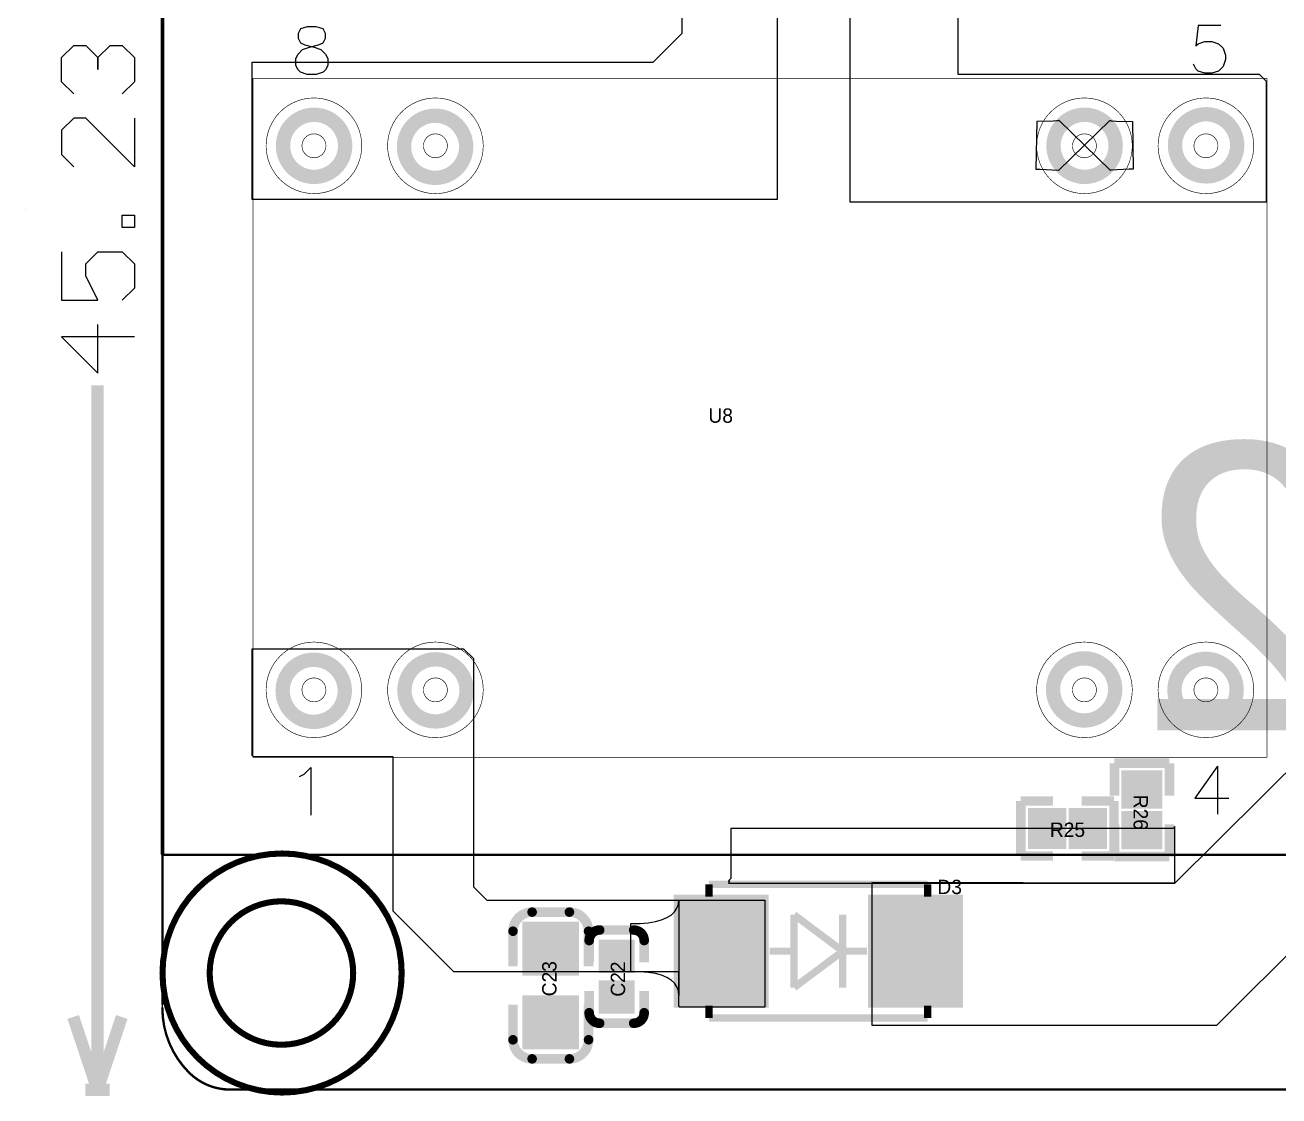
# Model space of a CAD drawing. Header units: millimetres. Extents: x -73.5 to 21.8, y -0.8 to 75.3.
# Drawn here: x -68.17 to -41.96, y -0.16 to 22.24 of the extents above; entities that cross this region are included whole.
import ezdxf

# ---------------------------------------------------------------- set-up
doc = ezdxf.new("R2010")
doc.units = ezdxf.units.MM
for name, color, linetype in [('BottomLayer', 5, 'Continuous'), ('BottomOverlay', 54, 'Continuous'), ('BottomSolder', 6, 'Continuous'), ('KeepOutLayer', 6, 'Continuous'), ('MidLayer1', 16, 'Continuous'), ('MidLayer2', 76, 'Continuous'), ('MultiLayer', 9, 'Continuous'), ('TopLayer', 1, 'Continuous'), ('TopOverlay', 2, 'Continuous'), ('TopPaste', 8, 'Continuous'), ('TopSolder', 216, 'Continuous')]:
    doc.layers.add(name, color=color, linetype=linetype)

msp = doc.modelspace()

# ---------------------------------------------------------------- linework, layer by layer
at = {"layer": 'BottomLayer'}
for p, q in [((-65.329, 22.962), (-65.329, 4.902)), ((-68.174, 18.39), (-68.174, 18.39)), ((-65.329, 4.902), (-40.056, 4.902))]:
    msp.add_line(p, q, dxfattribs=at)
at = {"layer": 'BottomLayer', "const_width": 0.25}
for points in [[(-62.756, 19.715, 1), (-61.506, 19.715, 1)], [(-46.646, 19.715, 1), (-45.396, 19.715, 1)], [(-44.106, 19.725, 1), (-42.856, 19.725, 1)], [(-60.226, 19.695, 1), (-58.976, 19.695, 1)], [(-62.764, 8.316, 1), (-61.514, 8.316, 1)], [(-60.216, 8.325, 1), (-58.966, 8.325, 1)], [(-46.656, 8.345, 1), (-45.406, 8.345, 1)], [(-44.116, 8.335, 1), (-42.866, 8.335, 1)]]:
    msp.add_lwpolyline(points, format="xyb", close=True, dxfattribs=at)
at = {"layer": 'BottomSolder', "const_width": 0.3}
for points in [[(-62.781, 19.715, 1), (-61.481, 19.715, 1)], [(-60.251, 19.695, 1), (-58.951, 19.695, 1)], [(-46.671, 19.715, 1), (-45.371, 19.715, 1)], [(-44.131, 19.725, 1), (-42.831, 19.725, 1)], [(-62.789, 8.316, 1), (-61.489, 8.316, 1)], [(-60.241, 8.325, 1), (-58.941, 8.325, 1)], [(-46.681, 8.345, 1), (-45.381, 8.345, 1)], [(-44.141, 8.335, 1), (-42.841, 8.335, 1)]]:
    msp.add_lwpolyline(points, format="xyb", close=True, dxfattribs=at)
at = {"layer": 'KeepOutLayer'}
for points, const_width in [([(-65.303, 1.753), (-65.303, 43.078)], 0.05), ([(-65.303, 1.679), (-65.303, 1.753)], 0.0254), ([(-63.932, -0.025), (-1.727, -0.025)], 0.05), ([(-63.886, -0.025), (-63.754, -0.025)], 0.0254)]:
    msp.add_lwpolyline(points, dxfattribs=dict(at, const_width=const_width))
for points, const_width in [([(-61.314, 2.413, 1), (-64.314, 2.413, 1)], 0.127), ([(-64.346, 2.413, 1), (-64.282, 2.413, 1)], 0.0635), ([(-61.346, 2.413, 1), (-61.282, 2.413, 1)], 0.0635), ([(-65.316, 1.679, 1), (-65.291, 1.679, 1)], 0.025), ([(-64.757, 0.33, 1), (-64.732, 0.33, 1)], 0.025), ([(-64.757, 0.33, 1), (-64.732, 0.33, 1)], 0.025), ([(-63.899, -0.025, 1), (-63.874, -0.025, 1)], 0.025)]:
    msp.add_lwpolyline(points, format="xyb", close=True, dxfattribs=dict(at, const_width=const_width))
at = {"layer": 'KeepOutLayer', "const_width": 0.05}
for points in [[(-64.745, 0.33, -0.198912), (-65.303, 1.679)], [(-63.886, -0.025, -0.198912), (-64.745, 0.33)]]:
    msp.add_lwpolyline(points, format="xyb", dxfattribs=at)
at = {"layer": 'MidLayer1'}
for p, q in [((-65.278, 22.911), (-65.278, 4.877)), ((-65.278, 4.877), (-40.056, 4.877))]:
    msp.add_line(p, q, dxfattribs=at)
at = {"layer": 'MidLayer1', "const_width": 0.25}
for points in [[(-62.756, 19.715, 1), (-61.506, 19.715, 1)], [(-46.646, 19.715, 1), (-45.396, 19.715, 1)], [(-44.106, 19.725, 1), (-42.856, 19.725, 1)], [(-60.226, 19.695, 1), (-58.976, 19.695, 1)], [(-62.764, 8.316, 1), (-61.514, 8.316, 1)], [(-60.216, 8.325, 1), (-58.966, 8.325, 1)], [(-46.656, 8.345, 1), (-45.406, 8.345, 1)], [(-44.116, 8.335, 1), (-42.866, 8.335, 1)]]:
    msp.add_lwpolyline(points, format="xyb", close=True, dxfattribs=at)
at = {"layer": 'MidLayer2'}
for p, q in [((-65.303, 22.962), (-65.303, 4.877)), ((-65.303, 4.877), (-39.954, 4.877))]:
    msp.add_line(p, q, dxfattribs=at)
at = {"layer": 'MidLayer2', "const_width": 0.25}
for points in [[(-62.756, 19.715, 1), (-61.506, 19.715, 1)], [(-46.646, 19.715, 1), (-45.396, 19.715, 1)], [(-44.106, 19.725, 1), (-42.856, 19.725, 1)], [(-60.226, 19.695, 1), (-58.976, 19.695, 1)], [(-62.764, 8.316, 1), (-61.514, 8.316, 1)], [(-60.216, 8.325, 1), (-58.966, 8.325, 1)], [(-46.656, 8.345, 1), (-45.406, 8.345, 1)], [(-44.116, 8.335, 1), (-42.866, 8.335, 1)]]:
    msp.add_lwpolyline(points, format="xyb", close=True, dxfattribs=at)
at = {"layer": 'MultiLayer', "const_width": 0.25}
for points in [[(-62.756, 19.715, 1), (-61.506, 19.715, 1)], [(-46.646, 19.715, 1), (-45.396, 19.715, 1)], [(-44.106, 19.725, 1), (-42.856, 19.725, 1)], [(-60.226, 19.695, 1), (-58.976, 19.695, 1)], [(-62.764, 8.316, 1), (-61.514, 8.316, 1)], [(-60.216, 8.325, 1), (-58.966, 8.325, 1)], [(-46.656, 8.345, 1), (-45.406, 8.345, 1)], [(-44.116, 8.335, 1), (-42.866, 8.335, 1)]]:
    msp.add_lwpolyline(points, format="xyb", close=True, dxfattribs=at)
at = {"layer": 'TopLayer'}
for p, q in [((-48.666, 21.209), (-48.666, 28.169)), ((-54.432, 22.073), (-54.432, 26.772)), ((-50.927, 26.492), (-50.927, 18.542)), ((-52.451, 25.197), (-52.451, 18.593)), ((-65.329, 22.885), (-65.329, 4.902)), ((-55.042, 21.463), (-54.432, 22.073)), ((-63.424, 18.593), (-63.424, 21.463)), ((-63.424, 21.463), (-55.042, 21.463)), ((-42.367, 21.209), (-48.666, 21.209)), ((-42.215, 21.057), (-42.367, 21.209)), ((-42.215, 18.542), (-42.215, 21.057)), ((-47.021, 20.225), (-47.039, 19.225)), ((-46.679, 20.23), (-47.021, 20.225)), ((-46.602, 20.236), (-46.679, 20.23)), ((-46.576, 20.239), (-46.602, 20.236)), ((-46.558, 20.243), (-46.576, 20.239)), ((-46.564, 19.197), (-45.493, 20.247)), ((-46.55, 20.247), (-46.558, 20.243)), ((-45.479, 19.197), (-46.55, 20.247)), ((-45.493, 20.247), (-45.484, 20.243)), ((-45.484, 20.243), (-45.467, 20.239)), ((-45.467, 20.239), (-45.441, 20.236)), ((-45.441, 20.236), (-45.364, 20.23)), ((-45.364, 20.23), (-45.021, 20.225)), ((-45.021, 20.225), (-45.003, 19.225)), ((-47.039, 19.225), (-46.953, 19.225)), ((-46.953, 19.225), (-46.573, 19.202)), ((-46.573, 19.202), (-46.564, 19.197)), ((-45.469, 19.202), (-45.479, 19.197)), ((-45.089, 19.225), (-45.469, 19.202)), ((-45.003, 19.225), (-45.089, 19.225)), ((-52.451, 18.593), (-63.424, 18.593)), ((-50.927, 18.542), (-42.215, 18.542)), ((-63.424, 6.96), (-63.424, 9.195)), ((-63.424, 9.195), (-59.004, 9.195)), ((-59.004, 9.195), (-58.801, 8.992)), ((-58.801, 8.992), (-58.801, 4.216)), ((-39.395, 9.003), (-44.132, 4.293)), ((-43.256, 1.321), (-36.627, 7.95)), ((-63.398, 6.934), (-63.424, 6.96)), ((-60.477, 6.934), (-63.398, 6.934)), ((-60.477, 3.708), (-60.477, 6.934)), ((-44.171, 5.436), (-53.418, 5.436)), ((-53.418, 5.436), (-53.418, 4.392)), ((-44.132, 5.475), (-44.171, 5.436)), ((-44.132, 4.293), (-44.132, 5.475)), ((-65.329, 4.902), (-39.878, 4.902)), ((-58.801, 4.216), (-58.522, 3.937)), ((-53.418, 4.392), (-53.467, 4.343)), ((-53.442, 4.343), (-53.467, 4.293)), ((-53.467, 4.343), (-53.442, 4.343)), ((-53.467, 4.293), (-53.467, 4.293)), ((-53.467, 4.293), (-44.132, 4.293)), ((-50.47, 4.306), (-50.47, 3.962)), ((-44.132, 4.293), (-50.47, 4.306)), ((-58.522, 3.937), (-52.705, 3.937)), ((-54.515, 3.852), (-54.505, 3.947)), ((-54.505, 3.947), (-54.502, 1.946)), ((-52.705, 3.937), (-52.705, 1.702)), ((-50.47, 3.962), (-50.47, 3.886)), ((-59.207, 2.438), (-60.477, 3.708)), ((-54.665, 3.626), (-54.595, 3.692)), ((-54.595, 3.692), (-54.545, 3.767)), ((-54.545, 3.767), (-54.515, 3.852)), ((-50.47, 3.886), (-50.47, 1.321)), ((-55.505, 3.446), (-55.315, 3.451)), ((-55.505, 2.446), (-55.505, 3.446)), ((-55.315, 3.451), (-55.145, 3.466)), ((-55.145, 3.466), (-54.995, 3.491)), ((-54.995, 3.491), (-54.865, 3.526)), ((-54.865, 3.526), (-54.755, 3.571)), ((-54.755, 3.571), (-54.665, 3.626)), ((-54.508, 2.438), (-59.207, 2.438)), ((-55.315, 2.441), (-55.505, 2.446)), ((-55.144, 2.426), (-55.315, 2.441)), ((-54.994, 2.401), (-55.144, 2.426)), ((-54.864, 2.366), (-54.994, 2.401)), ((-54.753, 2.321), (-54.864, 2.366)), ((-54.508, 1.727), (-54.508, 2.438)), ((-54.663, 2.266), (-54.753, 2.321)), ((-54.593, 2.201), (-54.663, 2.266)), ((-54.543, 2.126), (-54.593, 2.201)), ((-54.512, 2.041), (-54.543, 2.126)), ((-54.502, 1.946), (-54.512, 2.041)), ((-54.483, 1.702), (-54.508, 1.727)), ((-52.705, 1.702), (-54.483, 1.702)), ((-50.47, 1.321), (-43.256, 1.321))]:
    msp.add_line(p, q, dxfattribs=at)
for points, const_width in [([(-62.756, 19.715, 1), (-61.506, 19.715, 1)], 0.25), ([(-46.646, 19.715, 1), (-45.396, 19.715, 1)], 0.25), ([(-44.106, 19.725, 1), (-42.856, 19.725, 1)], 0.25), ([(-60.226, 19.695, 1), (-58.976, 19.695, 1)], 0.25), ([(-62.764, 8.316, 1), (-61.514, 8.316, 1)], 0.25), ([(-60.216, 8.325, 1), (-58.966, 8.325, 1)], 0.25), ([(-46.656, 8.345, 1), (-45.406, 8.345, 1)], 0.25), ([(-44.116, 8.335, 1), (-42.866, 8.335, 1)], 0.25), ([(-44.973, 6.25, 1), (-44.673, 6.25, 1)], 0.3), ([(-46.955, 5.436, 1), (-46.655, 5.436, 1)], 0.3), ([(-46.105, 5.436, 1), (-45.805, 5.436, 1)], 0.3), ([(-44.973, 5.4, 1), (-44.673, 5.4, 1)], 0.3), ([(-54.064, 2.87, 1), (-53.175, 2.87, 1)], 0.889), ([(-50, 2.87, 1), (-49.111, 2.87, 1)], 0.889), ([(-57.414, 2.922, 1), (-56.949, 2.922, 1)], 0.465), ([(-55.954, 2.762, 1), (-55.654, 2.762, 1)], 0.3), ([(-55.954, 1.912, 1), (-55.654, 1.912, 1)], 0.3), ([(-57.414, 1.382, 1), (-56.949, 1.382, 1)], 0.465)]:
    msp.add_lwpolyline(points, format="xyb", close=True, dxfattribs=dict(at, const_width=const_width))
for points, const_width in [([(-44.985, 6.55), (-44.985, 5.95)], 0.325), ([(-44.66, 6.55), (-44.66, 5.95)], 0.325), ([(-44.498, 6.4), (-45.148, 6.4)], 0.3), ([(-44.498, 6.1), (-45.148, 6.1)], 0.3), ([(-46.955, 5.111), (-46.955, 5.761)], 0.3), ([(-46.655, 5.111), (-46.655, 5.761)], 0.3), ([(-46.105, 5.111), (-46.105, 5.761)], 0.3), ([(-45.805, 5.111), (-45.805, 5.761)], 0.3), ([(-44.985, 5.7), (-44.985, 5.1)], 0.325), ([(-44.66, 5.7), (-44.66, 5.1)], 0.325), ([(-46.505, 5.598), (-47.105, 5.598)], 0.325), ([(-45.655, 5.598), (-46.255, 5.598)], 0.325), ([(-44.498, 5.55), (-45.148, 5.55)], 0.3), ([(-46.505, 5.273), (-47.105, 5.273)], 0.325), ([(-45.655, 5.273), (-46.255, 5.273)], 0.325), ([(-44.498, 5.25), (-45.148, 5.25)], 0.3), ([(-54.064, 1.791), (-54.064, 3.95)], 0.889), ([(-53.175, 1.791), (-53.175, 3.95)], 0.889), ([(-50, 1.791), (-50, 3.95)], 0.889), ([(-49.111, 1.791), (-49.111, 3.95)], 0.889), ([(-54.508, 3.41), (-52.73, 3.41)], 1.079), ([(-50.444, 3.41), (-48.666, 3.41)], 1.079), ([(-57.427, 3.387), (-57.427, 2.457)], 0.49), ([(-56.937, 3.387), (-56.937, 2.457)], 0.49), ([(-56.692, 3.154), (-57.672, 3.154)], 0.465), ([(-55.966, 3.062), (-55.966, 2.462)], 0.325), ([(-55.641, 3.062), (-55.641, 2.462)], 0.325), ([(-56.692, 2.689), (-57.672, 2.689)], 0.465), ([(-55.479, 2.912), (-56.129, 2.912)], 0.3), ([(-55.479, 2.612), (-56.129, 2.612)], 0.3), ([(-54.508, 2.33), (-52.73, 2.33)], 1.079), ([(-50.444, 2.33), (-48.666, 2.33)], 1.079), ([(-55.966, 2.212), (-55.966, 1.612)], 0.325), ([(-55.641, 2.212), (-55.641, 1.612)], 0.325), ([(-55.479, 2.062), (-56.129, 2.062)], 0.3), ([(-56.692, 1.614), (-57.672, 1.614)], 0.465), ([(-57.427, 1.847), (-57.427, 0.917)], 0.49), ([(-56.937, 1.847), (-56.937, 0.917)], 0.49), ([(-55.479, 1.762), (-56.129, 1.762)], 0.3), ([(-56.692, 1.149), (-57.672, 1.149)], 0.465)]:
    msp.add_lwpolyline(points, dxfattribs=dict(at, const_width=const_width))
at = {"layer": 'TopOverlay'}
for p, q in [((-62.417, 22.158), (-62.465, 22.063)), ((-62.465, 22.063), (-62.465, 21.968)), ((-62.275, 22.206), (-62.417, 22.158)), ((-62.084, 22.206), (-62.275, 22.206)), ((-61.941, 22.158), (-62.084, 22.206)), ((-61.894, 22.063), (-61.941, 22.158)), ((-61.894, 21.968), (-61.894, 22.063)), ((-43.647, 22.231), (-43.694, 21.803)), ((-43.171, 22.231), (-43.647, 22.231)), ((-67.411, 21.562), (-67.157, 21.816)), ((-67.157, 21.816), (-66.903, 21.816)), ((-66.903, 21.816), (-66.649, 21.562)), ((-66.649, 21.562), (-66.395, 21.816)), ((-66.395, 21.816), (-66.142, 21.816)), ((-66.142, 21.816), (-65.888, 21.562)), ((-62.465, 21.968), (-62.417, 21.872)), ((-62.417, 21.872), (-62.322, 21.825)), ((-62.37, 21.729), (-62.227, 21.777)), ((-62.322, 21.825), (-62.132, 21.777)), ((-62.227, 21.777), (-62.037, 21.825)), ((-62.132, 21.777), (-61.989, 21.729)), ((-62.037, 21.825), (-61.941, 21.872)), ((-61.941, 21.872), (-61.894, 21.968)), ((-43.694, 21.803), (-43.647, 21.85)), ((-43.647, 21.85), (-43.504, 21.898)), ((-43.504, 21.898), (-43.361, 21.898)), ((-43.361, 21.898), (-43.218, 21.85)), ((-43.218, 21.85), (-43.123, 21.755)), ((-67.411, 21.054), (-67.411, 21.562)), ((-66.649, 21.562), (-66.649, 21.308)), ((-66.649, 21.308), (-66.649, 21.562)), ((-65.888, 21.562), (-65.888, 21.054)), ((-62.513, 21.539), (-62.465, 21.634)), ((-62.513, 21.396), (-62.513, 21.539)), ((-62.465, 21.634), (-62.37, 21.729)), ((-61.989, 21.729), (-61.894, 21.634)), ((-61.894, 21.634), (-61.846, 21.539)), ((-61.846, 21.539), (-61.846, 21.396)), ((-43.123, 21.755), (-43.075, 21.612)), ((-43.075, 21.517), (-43.123, 21.374)), ((-43.075, 21.612), (-43.075, 21.517)), ((-62.465, 21.301), (-62.513, 21.396)), ((-62.417, 21.253), (-62.465, 21.301)), ((-62.275, 21.206), (-62.417, 21.253)), ((-61.941, 21.253), (-62.084, 21.206)), ((-61.894, 21.301), (-61.941, 21.253)), ((-61.846, 21.396), (-61.894, 21.301)), ((-43.694, 21.326), (-43.742, 21.422)), ((-43.647, 21.279), (-43.694, 21.326)), ((-43.504, 21.231), (-43.647, 21.279)), ((-43.218, 21.279), (-43.361, 21.231)), ((-43.123, 21.374), (-43.218, 21.279)), ((-67.157, 20.8), (-67.411, 21.054)), ((-65.888, 21.054), (-66.142, 20.8)), ((-62.084, 21.206), (-62.275, 21.206)), ((-43.361, 21.231), (-43.504, 21.231)), ((-67.157, 20.293), (-67.411, 20.039)), ((-66.903, 20.293), (-67.157, 20.293)), ((-65.888, 19.277), (-66.903, 20.293)), ((-65.888, 20.293), (-65.888, 19.277)), ((-67.411, 20.039), (-67.411, 19.531)), ((-67.411, 19.531), (-67.157, 19.277)), ((-66.142, 18.007), (-66.142, 18.261)), ((-66.142, 18.261), (-65.888, 18.261)), ((-65.888, 18.261), (-65.888, 18.007)), ((-65.888, 18.007), (-66.142, 18.007)), ((-67.411, 17.5), (-67.411, 16.484)), ((-66.903, 17.246), (-66.649, 17.5)), ((-66.649, 17.5), (-66.142, 17.5)), ((-66.142, 17.5), (-65.888, 17.246)), ((-66.903, 16.992), (-66.903, 17.246)), ((-65.888, 17.246), (-65.888, 16.738)), ((-66.649, 16.484), (-66.903, 16.992)), ((-65.888, 16.738), (-66.142, 16.484)), ((-67.411, 16.484), (-66.649, 16.484)), ((-66.649, 14.96), (-66.649, 15.976)), ((-65.888, 15.722), (-67.411, 15.722)), ((-67.411, 15.722), (-66.649, 14.96)), ((-62.436, 6.521), (-62.341, 6.569)), ((-62.341, 6.569), (-62.198, 6.712)), ((-62.198, 6.712), (-62.198, 5.712)), ((-43.241, 6.737), (-43.717, 6.07)), ((-43.241, 6.737), (-43.241, 5.737)), ((-43.717, 6.07), (-43.002, 6.07))]:
    msp.add_line(p, q, dxfattribs=at)
for points, const_width in [([(-63.409, 21.125), (-42.209, 21.125)], 0.0127), ([(-63.409, 6.925), (-63.409, 21.125)], 0.0127), ([(-42.209, 6.925), (-42.209, 21.125)], 0.0127), ([(-66.659, -0.031), (-66.659, 14.706)], 0.254), ([(-63.409, 6.925), (-42.209, 6.925)], 0.0127), ([(-45.398, 6.8), (-44.248, 6.8)], 0.2), ([(-45.398, 6.125), (-45.398, 6.8)], 0.2), ([(-44.248, 6.125), (-44.248, 6.8)], 0.2), ([(-47.355, 4.861), (-47.355, 6.011)], 0.2), ([(-47.355, 6.011), (-46.68, 6.011)], 0.2), ([(-46.08, 6.011), (-45.405, 6.011)], 0.2), ([(-45.405, 4.861), (-45.405, 6.011)], 0.2), ([(-45.398, 4.85), (-45.398, 5.525)], 0.2), ([(-44.248, 4.85), (-44.248, 5.525)], 0.2), ([(-47.355, 4.861), (-46.68, 4.861)], 0.2), ([(-46.08, 4.861), (-45.405, 4.861)], 0.2), ([(-45.398, 4.85), (-44.248, 4.85)], 0.2), ([(-53.873, 4.267), (-49.301, 4.267)], 0.152), ([(-53.873, 4.013), (-53.873, 4.267)], 0.152), ([(-49.301, 4.267), (-49.301, 4.013)], 0.152), ([(-57.572, 3.687), (-56.792, 3.687)], 0.2), ([(-52.095, 3.632), (-51.079, 2.87)], 0.152), ([(-52.095, 2.108), (-52.095, 3.632)], 0.152), ([(-51.079, 2.108), (-51.079, 3.632)], 0.152), ([(-56.159, 3.312), (-55.449, 3.312)], 0.2), ([(-57.972, 2.552), (-57.972, 3.287)], 0.2), ([(-56.392, 2.552), (-56.392, 3.287)], 0.2), ([(-56.379, 2.637), (-56.379, 3.087)], 0.2), ([(-55.229, 2.637), (-55.229, 3.087)], 0.2), ([(-52.603, 2.87), (-52.095, 2.87)], 0.152), ([(-52.095, 2.108), (-51.079, 2.87)], 0.152), ([(-51.079, 2.87), (-50.571, 2.87)], 0.152), ([(-56.379, 1.587), (-56.379, 2.037)], 0.2), ([(-55.229, 1.587), (-55.229, 2.037)], 0.2), ([(-57.972, 1.017), (-57.972, 1.752)], 0.2), ([(-56.392, 1.017), (-56.392, 1.752)], 0.2), ([(-67.167, 1.493), (-66.659, -0.031)], 0.254), ([(-66.659, -0.031), (-66.151, 1.493)], 0.254), ([(-53.873, 1.727), (-53.873, 1.473)], 0.152), ([(-49.301, 1.473), (-49.301, 1.727)], 0.152), ([(-56.159, 1.362), (-55.449, 1.362)], 0.2), ([(-53.873, 1.473), (-49.301, 1.473)], 0.152), ([(-57.572, 0.617), (-56.792, 0.617)], 0.2), ([(-66.913, -0.031), (-66.405, -0.031)], 0.254)]:
    msp.add_lwpolyline(points, dxfattribs=dict(at, const_width=const_width))
for points, const_width in [([(-61.134, 19.715, 1), (-63.134, 19.715, 1)], 0.0127), ([(-58.594, 19.715, 1), (-60.594, 19.715, 1)], 0.0127), ([(-45.024, 19.715, 1), (-47.024, 19.715, 1)], 0.0127), ([(-42.484, 19.715, 1), (-44.484, 19.715, 1)], 0.0127), ([(-61.884, 19.715, 1), (-62.384, 19.715, 1)], 0.0127), ([(-59.344, 19.715, 1), (-59.844, 19.715, 1)], 0.0127), ([(-45.774, 19.715, 1), (-46.274, 19.715, 1)], 0.0127), ([(-43.234, 19.715, 1), (-43.734, 19.715, 1)], 0.0127), ([(-63.137, 19.715, 1), (-63.131, 19.715, 1)], 0.00635), ([(-62.387, 19.715, 1), (-62.381, 19.715, 1)], 0.00635), ([(-61.887, 19.715, 1), (-61.881, 19.715, 1)], 0.00635), ([(-61.137, 19.715, 1), (-61.131, 19.715, 1)], 0.00635), ([(-60.597, 19.715, 1), (-60.591, 19.715, 1)], 0.00635), ([(-59.847, 19.715, 1), (-59.841, 19.715, 1)], 0.00635), ([(-59.347, 19.715, 1), (-59.341, 19.715, 1)], 0.00635), ([(-58.597, 19.715, 1), (-58.591, 19.715, 1)], 0.00635), ([(-47.027, 19.715, 1), (-47.021, 19.715, 1)], 0.00635), ([(-46.277, 19.715, 1), (-46.271, 19.715, 1)], 0.00635), ([(-45.777, 19.715, 1), (-45.771, 19.715, 1)], 0.00635), ([(-45.027, 19.715, 1), (-45.021, 19.715, 1)], 0.00635), ([(-44.487, 19.715, 1), (-44.481, 19.715, 1)], 0.00635), ([(-43.737, 19.715, 1), (-43.731, 19.715, 1)], 0.00635), ([(-43.237, 19.715, 1), (-43.231, 19.715, 1)], 0.00635), ([(-42.487, 19.715, 1), (-42.481, 19.715, 1)], 0.00635), ([(-61.134, 8.335, 1), (-63.134, 8.335, 1)], 0.0127), ([(-58.594, 8.335, 1), (-60.594, 8.335, 1)], 0.0127), ([(-45.024, 8.335, 1), (-47.024, 8.335, 1)], 0.0127), ([(-42.484, 8.335, 1), (-44.484, 8.335, 1)], 0.0127), ([(-61.884, 8.335, 1), (-62.384, 8.335, 1)], 0.0127), ([(-59.344, 8.335, 1), (-59.844, 8.335, 1)], 0.0127), ([(-45.774, 8.335, 1), (-46.274, 8.335, 1)], 0.0127), ([(-43.234, 8.335, 1), (-43.734, 8.335, 1)], 0.0127), ([(-63.137, 8.335, 1), (-63.131, 8.335, 1)], 0.00635), ([(-62.387, 8.335, 1), (-62.381, 8.335, 1)], 0.00635), ([(-61.887, 8.335, 1), (-61.881, 8.335, 1)], 0.00635), ([(-61.137, 8.335, 1), (-61.131, 8.335, 1)], 0.00635), ([(-60.597, 8.335, 1), (-60.591, 8.335, 1)], 0.00635), ([(-59.847, 8.335, 1), (-59.841, 8.335, 1)], 0.00635), ([(-59.347, 8.335, 1), (-59.341, 8.335, 1)], 0.00635), ([(-58.597, 8.335, 1), (-58.591, 8.335, 1)], 0.00635), ([(-47.027, 8.335, 1), (-47.021, 8.335, 1)], 0.00635), ([(-46.277, 8.335, 1), (-46.271, 8.335, 1)], 0.00635), ([(-45.777, 8.335, 1), (-45.771, 8.335, 1)], 0.00635), ([(-45.027, 8.335, 1), (-45.021, 8.335, 1)], 0.00635), ([(-44.487, 8.335, 1), (-44.481, 8.335, 1)], 0.00635), ([(-43.737, 8.335, 1), (-43.731, 8.335, 1)], 0.00635), ([(-43.237, 8.335, 1), (-43.231, 8.335, 1)], 0.00635), ([(-42.487, 8.335, 1), (-42.481, 8.335, 1)], 0.00635), ([(-60.3, 2.413, 1), (-65.3, 2.413, 1)], 0.127), ([(-57.622, 3.687, 1), (-57.522, 3.687, 1)], 0.1), ([(-56.842, 3.687, 1), (-56.742, 3.687, 1)], 0.1), ([(-56.209, 3.312, 1), (-56.109, 3.312, 1)], 0.1), ([(-55.499, 3.312, 1), (-55.399, 3.312, 1)], 0.1), ([(-58.022, 3.287, 1), (-57.922, 3.287, 1)], 0.1), ([(-56.442, 3.287, 1), (-56.342, 3.287, 1)], 0.1), ([(-56.429, 3.092, 1), (-56.329, 3.092, 1)], 0.1), ([(-55.279, 3.092, 1), (-55.179, 3.092, 1)], 0.1), ([(-65.331, 2.413, 1), (-65.268, 2.413, 1)], 0.0635), ([(-60.331, 2.413, 1), (-60.268, 2.413, 1)], 0.0635), ([(-56.429, 1.582, 1), (-56.329, 1.582, 1)], 0.1), ([(-55.279, 1.582, 1), (-55.179, 1.582, 1)], 0.1), ([(-56.209, 1.362, 1), (-56.109, 1.362, 1)], 0.1), ([(-55.499, 1.362, 1), (-55.399, 1.362, 1)], 0.1), ([(-58.022, 1.017, 1), (-57.922, 1.017, 1)], 0.1), ([(-56.442, 1.017, 1), (-56.342, 1.017, 1)], 0.1), ([(-57.622, 0.617, 1), (-57.522, 0.617, 1)], 0.1), ([(-56.842, 0.617, 1), (-56.742, 0.617, 1)], 0.1)]:
    msp.add_lwpolyline(points, format="xyb", close=True, dxfattribs=dict(at, const_width=const_width))
at = {"layer": 'TopOverlay', "const_width": 0.2}
for points in [[(-57.972, 3.287, -0.414213), (-57.572, 3.687)], [(-56.792, 3.687, -0.414213), (-56.392, 3.287)], [(-56.379, 3.092, -0.414214), (-56.159, 3.312)], [(-55.449, 3.312, -0.414214), (-55.229, 3.092)], [(-56.159, 1.362, -0.414214), (-56.379, 1.582)], [(-55.229, 1.582, -0.414214), (-55.449, 1.362)], [(-57.572, 0.617, -0.414213), (-57.972, 1.017)], [(-56.392, 1.017, -0.414213), (-56.792, 0.617)]]:
    msp.add_lwpolyline(points, format="xyb", dxfattribs=at)
at = {"layer": 'TopPaste'}
for points, const_width in [([(-44.985, 6.55), (-44.985, 5.95)], 0.325), ([(-44.66, 6.55), (-44.66, 5.95)], 0.325), ([(-44.498, 6.4), (-45.148, 6.4)], 0.3), ([(-44.498, 6.1), (-45.148, 6.1)], 0.3), ([(-46.955, 5.111), (-46.955, 5.761)], 0.3), ([(-46.655, 5.111), (-46.655, 5.761)], 0.3), ([(-46.105, 5.111), (-46.105, 5.761)], 0.3), ([(-45.805, 5.111), (-45.805, 5.761)], 0.3), ([(-44.985, 5.7), (-44.985, 5.1)], 0.325), ([(-44.66, 5.7), (-44.66, 5.1)], 0.325), ([(-46.505, 5.598), (-47.105, 5.598)], 0.325), ([(-45.655, 5.598), (-46.255, 5.598)], 0.325), ([(-44.498, 5.55), (-45.148, 5.55)], 0.3), ([(-46.505, 5.273), (-47.105, 5.273)], 0.325), ([(-45.655, 5.273), (-46.255, 5.273)], 0.325), ([(-44.498, 5.25), (-45.148, 5.25)], 0.3), ([(-54.064, 1.791), (-54.064, 3.95)], 0.889), ([(-53.175, 1.791), (-53.175, 3.95)], 0.889), ([(-50, 1.791), (-50, 3.95)], 0.889), ([(-49.111, 1.791), (-49.111, 3.95)], 0.889), ([(-54.508, 3.41), (-52.73, 3.41)], 1.079), ([(-50.444, 3.41), (-48.666, 3.41)], 1.079), ([(-57.427, 3.387), (-57.427, 2.457)], 0.49), ([(-56.937, 3.387), (-56.937, 2.457)], 0.49), ([(-56.692, 3.154), (-57.672, 3.154)], 0.465), ([(-55.966, 3.062), (-55.966, 2.462)], 0.325), ([(-55.641, 3.062), (-55.641, 2.462)], 0.325), ([(-56.692, 2.689), (-57.672, 2.689)], 0.465), ([(-55.479, 2.912), (-56.129, 2.912)], 0.3), ([(-55.479, 2.612), (-56.129, 2.612)], 0.3), ([(-54.508, 2.33), (-52.73, 2.33)], 1.079), ([(-50.444, 2.33), (-48.666, 2.33)], 1.079), ([(-55.966, 2.212), (-55.966, 1.612)], 0.325), ([(-55.641, 2.212), (-55.641, 1.612)], 0.325), ([(-55.479, 2.062), (-56.129, 2.062)], 0.3), ([(-56.692, 1.614), (-57.672, 1.614)], 0.465), ([(-57.427, 1.847), (-57.427, 0.917)], 0.49), ([(-56.937, 1.847), (-56.937, 0.917)], 0.49), ([(-55.479, 1.762), (-56.129, 1.762)], 0.3), ([(-56.692, 1.149), (-57.672, 1.149)], 0.465)]:
    msp.add_lwpolyline(points, dxfattribs=dict(at, const_width=const_width))
for points, const_width in [([(-44.973, 6.25, 1), (-44.673, 6.25, 1)], 0.3), ([(-46.955, 5.436, 1), (-46.655, 5.436, 1)], 0.3), ([(-46.105, 5.436, 1), (-45.805, 5.436, 1)], 0.3), ([(-44.973, 5.4, 1), (-44.673, 5.4, 1)], 0.3), ([(-54.064, 2.87, 1), (-53.175, 2.87, 1)], 0.889), ([(-50, 2.87, 1), (-49.111, 2.87, 1)], 0.889), ([(-57.414, 2.922, 1), (-56.949, 2.922, 1)], 0.465), ([(-55.954, 2.762, 1), (-55.654, 2.762, 1)], 0.3), ([(-55.954, 1.912, 1), (-55.654, 1.912, 1)], 0.3), ([(-57.414, 1.382, 1), (-56.949, 1.382, 1)], 0.465)]:
    msp.add_lwpolyline(points, format="xyb", close=True, dxfattribs=dict(at, const_width=const_width))
at = {"layer": 'TopSolder'}
for points, const_width in [([(-62.781, 19.715, 1), (-61.481, 19.715, 1)], 0.3), ([(-60.251, 19.695, 1), (-58.951, 19.695, 1)], 0.3), ([(-46.671, 19.715, 1), (-45.371, 19.715, 1)], 0.3), ([(-44.131, 19.725, 1), (-42.831, 19.725, 1)], 0.3), ([(-62.789, 8.316, 1), (-61.489, 8.316, 1)], 0.3), ([(-60.241, 8.325, 1), (-58.941, 8.325, 1)], 0.3), ([(-46.681, 8.345, 1), (-45.381, 8.345, 1)], 0.3), ([(-44.141, 8.335, 1), (-42.841, 8.335, 1)], 0.3), ([(-45.024, 6.25, 1), (-44.622, 6.25, 1)], 0.402), ([(-47.006, 5.436, 1), (-46.605, 5.436, 1)], 0.402), ([(-46.156, 5.436, 1), (-45.755, 5.436, 1)], 0.402), ([(-45.024, 5.4, 1), (-44.622, 5.4, 1)], 0.402), ([(-54.115, 2.87, 1), (-53.124, 2.87, 1)], 0.991), ([(-50.051, 2.87, 1), (-49.06, 2.87, 1)], 0.991), ([(-57.465, 2.922, 1), (-56.899, 2.922, 1)], 0.567), ([(-55.979, 2.762, 1), (-55.628, 2.762, 1)], 0.351), ([(-55.979, 1.912, 1), (-55.628, 1.912, 1)], 0.351), ([(-57.465, 1.382, 1), (-56.899, 1.382, 1)], 0.567)]:
    msp.add_lwpolyline(points, format="xyb", close=True, dxfattribs=dict(at, const_width=const_width))
for points, const_width in [([(-45.036, 6.651), (-45.036, 5.848)], 0.427), ([(-44.61, 6.651), (-44.61, 5.848)], 0.427), ([(-44.396, 6.45), (-45.25, 6.45)], 0.402), ([(-47.006, 5.009), (-47.006, 5.862)], 0.402), ([(-46.605, 5.009), (-46.605, 5.862)], 0.402), ([(-46.156, 5.009), (-46.156, 5.862)], 0.402), ([(-45.755, 5.009), (-45.755, 5.862)], 0.402), ([(-44.396, 6.049), (-45.25, 6.049)], 0.402), ([(-46.404, 5.649), (-47.207, 5.649)], 0.427), ([(-45.554, 5.649), (-46.357, 5.649)], 0.427), ([(-44.396, 5.6), (-45.25, 5.6)], 0.402), ([(-45.036, 5.801), (-45.036, 4.998)], 0.427), ([(-44.61, 5.801), (-44.61, 4.998)], 0.427), ([(-46.404, 5.222), (-47.207, 5.222)], 0.427), ([(-45.554, 5.222), (-46.357, 5.222)], 0.427), ([(-44.396, 5.199), (-45.25, 5.199)], 0.402), ([(-54.115, 1.689), (-54.115, 4.051)], 0.991), ([(-53.124, 1.689), (-53.124, 4.051)], 0.991), ([(-50.051, 1.689), (-50.051, 4.051)], 0.991), ([(-49.06, 1.689), (-49.06, 4.051)], 0.991), ([(-54.61, 3.461), (-52.629, 3.461)], 1.181), ([(-50.546, 3.461), (-48.565, 3.461)], 1.181), ([(-57.478, 3.488), (-57.478, 2.355)], 0.592), ([(-56.886, 3.488), (-56.886, 2.355)], 0.592), ([(-56.59, 3.205), (-57.773, 3.205)], 0.567), ([(-55.992, 3.113), (-55.992, 2.411)], 0.376), ([(-55.616, 3.113), (-55.616, 2.411)], 0.376), ([(-56.59, 2.638), (-57.773, 2.638)], 0.567), ([(-55.428, 2.937), (-56.18, 2.937)], 0.351), ([(-55.428, 2.586), (-56.18, 2.586)], 0.351), ([(-54.61, 2.28), (-52.629, 2.28)], 1.181), ([(-50.546, 2.28), (-48.565, 2.28)], 1.181), ([(-55.992, 2.263), (-55.992, 1.561)], 0.376), ([(-55.616, 2.263), (-55.616, 1.561)], 0.376), ([(-57.478, 1.948), (-57.478, 0.815)], 0.592), ([(-56.886, 1.948), (-56.886, 0.815)], 0.592), ([(-55.428, 2.087), (-56.18, 2.087)], 0.351), ([(-56.59, 1.665), (-57.773, 1.665)], 0.567), ([(-55.428, 1.736), (-56.18, 1.736)], 0.351), ([(-56.59, 1.098), (-57.773, 1.098)], 0.567)]:
    msp.add_lwpolyline(points, dxfattribs=dict(at, const_width=const_width))

# ---------------------------------------------------------------- texts
at = {"layer": 'BottomOverlay', "text_generation_flag": 2}
msp.add_text('V1.2', height=6, rotation=360, dxfattribs=at).set_placement((-28.397, 7.49))
at = {"layer": 'TopOverlay'}
for s, p in [('U8', (-53.886, 13.922)), ('R25', (-46.747, 5.26)), ('D3', (-49.098, 4.064))]:
    msp.add_text(s, height=0.3, dxfattribs=at).set_placement(p)
for s, rotation, p in [('R26', 270, (-44.998, 6.142)), ('C23', 90, (-57.062, 1.926)), ('C22', 90, (-55.628, 1.918))]:
    msp.add_text(s, height=0.3, rotation=rotation, dxfattribs=at).set_placement(p)

doc.saveas('drawing.dxf')
